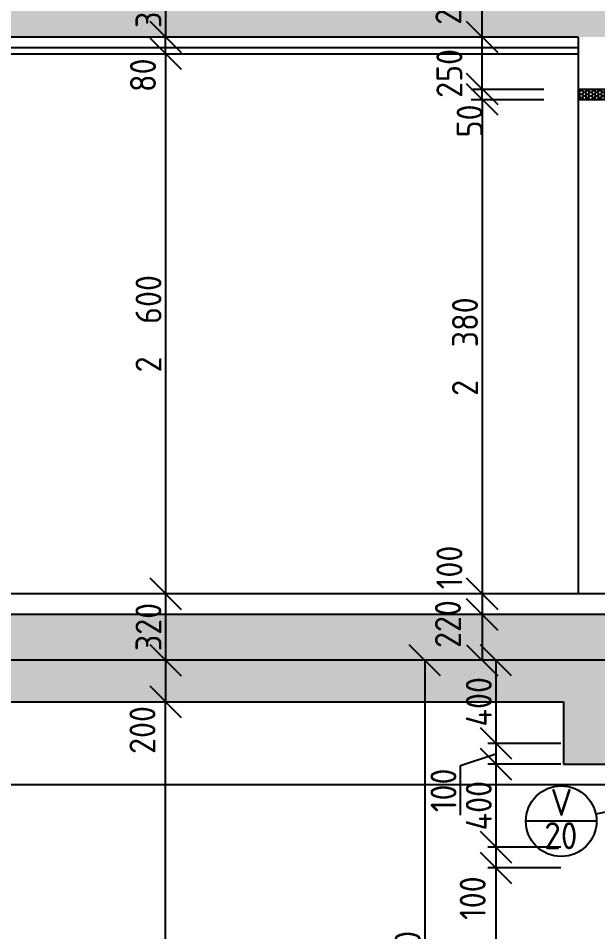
# Model space of a CAD drawing. Extents: x 3792242 to 5145247, y -1546315 to -1031918.
# Drawn here: x 3946345 to 3949133, y -1537271 to -1532873 of the extents above; entities that cross this region are included whole.
import ezdxf

# ---------------------------------------------------------------- set-up
doc = ezdxf.new("R2010")
doc.units = 0
doc.header["$MEASUREMENT"] = 0
doc.layers.get('0').update_dxf_attribs({"linetype": 'CONTINUOUS'})
doc.layers.get('Defpoints').update_dxf_attribs({"color": 61, "linetype": 'CONTINUOUS'})
for name, color, linetype in [('KÓTY', 4, 'CONTINUOUS'), ('MÚRY', 1, 'CONTINUOUS'), ('TENKÁ', 7, 'CONTINUOUS'), ('ŠRAFY', 82, 'CONTINUOUS'), ('šrafy-múry', 8, 'CONTINUOUS')]:
    doc.layers.add(name, color=color, linetype=linetype)
doc.styles.add('STYLE1', font='isocp.shx')
doc.dimstyles.new('STANDARD-50', dxfattribs={"dimtxt": 125, "dimasz": 150, "dimexe": 10, "dimexo": 200, "dimgap": 20, "dimtad": 1, "dimdsep": 46, "dimlunit": 6, "dimtxsty": 'STYLE1', "dimblk1": 'OBLIQUE', "dimblk2": 'OBLIQUE', "dimsah": 1, "dimcen": 2.5, "dimse1": 1, "dimse2": 1, "dimadec": 0, "dimazin": 0, "dimtfac": 1, "dimtmove": 1, "dimatfit": 3, "dimldrblk": 'OBLIQUE', "dimfxl": 1, "dimtolj": 1, "dimtzin": 0, "dimarcsym": 0})

# ---------------------------------------------------------------- blocks, each defined once
blk = doc.blocks.new('_OBLIQUE')
at = {"color": 0, "linetype": 'ByBlock'}
blk.add_line((-0.5, -0.5), (0.5, 0.5), dxfattribs=at)
blk = doc.blocks.new('*D32190')
at = {"layer": 'Defpoints', "color": 0}
for p in [(3948051.5, -1535963.8), (3948051.5, -1536363.8), (3948643.5, -1536363.8)]:
    blk.add_point(p, dxfattribs=at)
at = {"layer": 'KÓTY', "color": 0, "lineweight": -2, "ltscale": 0.25}
blk.add_line((3948643.5, -1535963.8), (3948643.5, -1536363.8), dxfattribs=at)
at = {"layer": 'KÓTY', "color": 0, "linetype": 'ByBlock', "lineweight": -2, "xscale": 150, "yscale": 150, "zscale": 150}
for p, rotation in [((3948643.5, -1535963.8), 90), ((3948643.5, -1536363.8), 270)]:
    blk.add_blockref('_OBLIQUE', p, dxfattribs=dict(at, rotation=rotation))
at = {"layer": 'KÓTY', "color": 0, "insert": (3948561, -1536163.8), "char_height": 125, "attachment_point": 5, "rotation": 90, "style": 'STYLE1'}
blk.add_mtext('\\A1;400', dxfattribs=at)
blk = doc.blocks.new('*D32191')
at = {"layer": 'Defpoints', "color": 0}
for p in [(3948051.5, -1536363.8), (3948051.5, -1536463.8), (3948643.5, -1536463.8)]:
    blk.add_point(p, dxfattribs=at)
at = {"layer": 'KÓTY', "color": 0, "lineweight": -2, "ltscale": 0.25}
for p, q in [((3948643.5, -1536363.8), (3948643.5, -1536463.8)), ((3948473.5, -1536470), (3948643.5, -1536413.8)), ((3948473.5, -1536710.1), (3948473.5, -1536470))]:
    blk.add_line(p, q, dxfattribs=at)
at = {"layer": 'KÓTY', "color": 0, "linetype": 'ByBlock', "lineweight": -2, "xscale": 150, "yscale": 150, "zscale": 150}
for p, rotation in [((3948643.5, -1536363.8), 90), ((3948643.5, -1536463.8), 270)]:
    blk.add_blockref('_OBLIQUE', p, dxfattribs=dict(at, rotation=rotation))
at = {"layer": 'KÓTY', "color": 0, "insert": (3948391, -1536590), "char_height": 125, "attachment_point": 5, "rotation": 90, "style": 'STYLE1'}
blk.add_mtext('\\A1;100', dxfattribs=at)
blk = doc.blocks.new('*D32192')
at = {"layer": 'Defpoints', "color": 0}
for p in [(3948051.5, -1536463.8), (3948051.5, -1536863.8), (3948643.5, -1536863.8)]:
    blk.add_point(p, dxfattribs=at)
at = {"layer": 'KÓTY', "color": 0, "lineweight": -2, "ltscale": 0.25}
blk.add_line((3948643.5, -1536463.8), (3948643.5, -1536863.8), dxfattribs=at)
at = {"layer": 'KÓTY', "color": 0, "linetype": 'ByBlock', "lineweight": -2, "xscale": 150, "yscale": 150, "zscale": 150}
for p, rotation in [((3948643.5, -1536463.8), 90), ((3948643.5, -1536863.8), 270)]:
    blk.add_blockref('_OBLIQUE', p, dxfattribs=dict(at, rotation=rotation))
at = {"layer": 'KÓTY', "color": 0, "insert": (3948561, -1536663.8), "char_height": 125, "attachment_point": 5, "rotation": 90, "style": 'STYLE1'}
blk.add_mtext('\\A1;400', dxfattribs=at)
blk = doc.blocks.new('*D32193')
at = {"layer": 'Defpoints', "color": 0}
for p in [(3948051.5, -1536863.8), (3948051.5, -1536963.8), (3948643.5, -1536963.8)]:
    blk.add_point(p, dxfattribs=at)
at = {"layer": 'KÓTY', "color": 0, "lineweight": -2, "ltscale": 0.25}
blk.add_line((3948643.5, -1536863.8), (3948643.5, -1536963.8), dxfattribs=at)
at = {"layer": 'KÓTY', "color": 0, "linetype": 'ByBlock', "lineweight": -2, "xscale": 150, "yscale": 150, "zscale": 150}
for p, rotation in [((3948643.5, -1536863.8), 90), ((3948643.5, -1536963.8), 270)]:
    blk.add_blockref('_OBLIQUE', p, dxfattribs=dict(at, rotation=rotation))
at = {"layer": 'KÓTY', "color": 0, "insert": (3948531.5, -1537109), "char_height": 125, "attachment_point": 5, "rotation": 90, "style": 'STYLE1'}
blk.add_mtext('\\A1;100', dxfattribs=at)
blk = doc.blocks.new('*D32194')
at = {"layer": 'Defpoints', "color": 0}
for p in [(3948051.5, -1536963.8), (3948051.5, -1539043.8), (3948643.5, -1539043.8)]:
    blk.add_point(p, dxfattribs=at)
at = {"layer": 'KÓTY', "color": 0, "lineweight": -2, "ltscale": 0.25}
blk.add_line((3948643.5, -1536963.8), (3948643.5, -1539043.8), dxfattribs=at)
at = {"layer": 'KÓTY', "color": 0, "linetype": 'ByBlock', "lineweight": -2, "xscale": 150, "yscale": 150, "zscale": 150}
for p, rotation in [((3948643.5, -1536963.8), 90), ((3948643.5, -1539043.8), 270)]:
    blk.add_blockref('_OBLIQUE', p, dxfattribs=dict(at, rotation=rotation))
at = {"layer": 'KÓTY', "color": 0, "insert": (3948561, -1538003.8), "char_height": 125, "attachment_point": 5, "rotation": 90, "style": 'STYLE1'}
blk.add_mtext('\\A1;2ﾠ080', dxfattribs=at)
blk = doc.blocks.new('*D32196')
at = {"layer": 'Defpoints', "color": 0}
for p in [(3947348, -1535963.8), (3947348, -1539043.8), (3948301, -1539043.8)]:
    blk.add_point(p, dxfattribs=at)
at = {"layer": 'KÓTY', "color": 0, "lineweight": -2, "ltscale": 0.25}
blk.add_line((3948301, -1535963.8), (3948301, -1539043.8), dxfattribs=at)
at = {"layer": 'KÓTY', "color": 0, "linetype": 'ByBlock', "lineweight": -2, "xscale": 150, "yscale": 150, "zscale": 150}
for p, rotation in [((3948301, -1535963.8), 90), ((3948301, -1539043.8), 270)]:
    blk.add_blockref('_OBLIQUE', p, dxfattribs=dict(at, rotation=rotation))
at = {"layer": 'KÓTY', "color": 0, "insert": (3948218.5, -1537503.8), "char_height": 125, "attachment_point": 5, "rotation": 90, "style": 'STYLE1'}
blk.add_mtext('\\A1;3ﾠ080', dxfattribs=at)
blk = doc.blocks.new('*D37463')
at = {"layer": 'Defpoints', "color": 0}
for p in [(3947054, -1532643.8), (3947054, -1532963.8), (3947054, -1532963.8)]:
    blk.add_point(p, dxfattribs=at)
at = {"layer": 'KÓTY', "color": 0, "lineweight": -2, "ltscale": 0.25}
blk.add_line((3947054, -1532643.8), (3947054, -1532963.8), dxfattribs=at)
at = {"layer": 'KÓTY', "color": 0, "linetype": 'ByBlock', "lineweight": -2, "xscale": 150, "yscale": 150, "zscale": 150}
for p, rotation in [((3947054, -1532643.8), 90), ((3947054, -1532963.8), 270)]:
    blk.add_blockref('_OBLIQUE', p, dxfattribs=dict(at, rotation=rotation))
at = {"layer": 'KÓTY', "color": 0, "insert": (3946971.5, -1532803.8), "char_height": 125, "attachment_point": 5, "rotation": 90, "style": 'STYLE1'}
blk.add_mtext('\\A1;320', dxfattribs=at)
blk = doc.blocks.new('*D37464')
at = {"layer": 'Defpoints', "color": 0}
for p in [(3946714.5, -1533043.8), (3946714.5, -1535643.8), (3947054, -1535643.8)]:
    blk.add_point(p, dxfattribs=at)
at = {"layer": 'KÓTY', "color": 0, "lineweight": -2, "ltscale": 0.25}
blk.add_line((3947054, -1533043.8), (3947054, -1535643.8), dxfattribs=at)
at = {"layer": 'KÓTY', "color": 0, "linetype": 'ByBlock', "lineweight": -2, "xscale": 150, "yscale": 150, "zscale": 150}
for p, rotation in [((3947054, -1533043.8), 90), ((3947054, -1535643.8), 270)]:
    blk.add_blockref('_OBLIQUE', p, dxfattribs=dict(at, rotation=rotation))
at = {"layer": 'KÓTY', "color": 0, "insert": (3946971.5, -1534343.8), "char_height": 125, "attachment_point": 5, "rotation": 90, "style": 'STYLE1'}
blk.add_mtext('\\A1;2ﾠ600', dxfattribs=at)
blk = doc.blocks.new('*D37465')
at = {"layer": 'Defpoints', "color": 0}
for p in [(3947054, -1532963.8), (3947054, -1532963.8), (3947054, -1533043.8)]:
    blk.add_point(p, dxfattribs=at)
at = {"layer": 'KÓTY', "color": 0, "lineweight": -2, "ltscale": 0.25}
blk.add_line((3947054, -1533043.8), (3947054, -1532963.8), dxfattribs=at)
at = {"layer": 'KÓTY', "color": 0, "linetype": 'ByBlock', "lineweight": -2, "xscale": 150, "yscale": 150, "zscale": 150}
for p, rotation in [((3947054, -1532963.8), 90), ((3947054, -1533043.8), 270)]:
    blk.add_blockref('_OBLIQUE', p, dxfattribs=dict(at, rotation=rotation))
at = {"layer": 'KÓTY', "color": 0, "insert": (3946945, -1533147.5), "char_height": 125, "attachment_point": 5, "rotation": 90, "style": 'STYLE1'}
blk.add_mtext('\\A1;80', dxfattribs=at)
blk = doc.blocks.new('*D37466')
at = {"layer": 'Defpoints', "color": 0}
for p in [(3947054, -1535643.8), (3947054, -1535963.8), (3947054, -1535963.8)]:
    blk.add_point(p, dxfattribs=at)
at = {"layer": 'KÓTY', "color": 0, "lineweight": -2, "ltscale": 0.25}
blk.add_line((3947054, -1535643.8), (3947054, -1535963.8), dxfattribs=at)
at = {"layer": 'KÓTY', "color": 0, "linetype": 'ByBlock', "lineweight": -2, "xscale": 150, "yscale": 150, "zscale": 150}
for p, rotation in [((3947054, -1535643.8), 90), ((3947054, -1535963.8), 270)]:
    blk.add_blockref('_OBLIQUE', p, dxfattribs=dict(at, rotation=rotation))
at = {"layer": 'KÓTY', "color": 0, "insert": (3946971.5, -1535803.8), "char_height": 125, "attachment_point": 5, "rotation": 90, "style": 'STYLE1'}
blk.add_mtext('\\A1;320', dxfattribs=at)
blk = doc.blocks.new('*D37469')
at = {"layer": 'Defpoints', "color": 0}
for p in [(3947054, -1536163.8), (3948969, -1536163.8), (3949169, -1539043.8)]:
    blk.add_point(p, dxfattribs=at)
at = {"layer": 'KÓTY', "color": 0, "lineweight": -2, "ltscale": 0.25}
blk.add_line((3947054, -1539043.8), (3947054, -1536163.8), dxfattribs=at)
at = {"layer": 'KÓTY', "color": 0, "linetype": 'ByBlock', "lineweight": -2, "xscale": 150, "yscale": 150, "zscale": 150}
for p, rotation in [((3947054, -1536163.8), 90), ((3947054, -1539043.8), 270)]:
    blk.add_blockref('_OBLIQUE', p, dxfattribs=dict(at, rotation=rotation))
at = {"layer": 'KÓTY', "color": 0, "insert": (3946971.5, -1537603.8), "char_height": 125, "attachment_point": 5, "rotation": 90, "style": 'STYLE1'}
blk.add_mtext('\\A1;2ﾠ880', dxfattribs=at)
blk = doc.blocks.new('*D37470')
at = {"layer": 'Defpoints', "color": 0}
for p in [(3947054, -1535963.8), (3947054, -1536163.8), (3947054, -1536163.8)]:
    blk.add_point(p, dxfattribs=at)
at = {"layer": 'KÓTY', "color": 0, "lineweight": -2, "ltscale": 0.25}
blk.add_line((3947054, -1535963.8), (3947054, -1536163.8), dxfattribs=at)
at = {"layer": 'KÓTY', "color": 0, "linetype": 'ByBlock', "lineweight": -2, "xscale": 150, "yscale": 150, "zscale": 150}
for p, rotation in [((3947054, -1535963.8), 90), ((3947054, -1536163.8), 270)]:
    blk.add_blockref('_OBLIQUE', p, dxfattribs=dict(at, rotation=rotation))
at = {"layer": 'KÓTY', "color": 0, "insert": (3946942.5, -1536299.5), "char_height": 125, "attachment_point": 5, "rotation": 90, "style": 'STYLE1'}
blk.add_mtext('\\A1;200', dxfattribs=at)
blk = doc.blocks.new('*D49622')
at = {"layer": 'Defpoints', "color": 0}
for p in [(3949039, -1533263.8), (3948577, -1535643.8), (3949039, -1535643.8)]:
    blk.add_point(p, dxfattribs=at)
at = {"layer": 'KÓTY', "color": 0, "lineweight": -2, "ltscale": 0.25}
blk.add_line((3948577, -1533263.8), (3948577, -1535643.8), dxfattribs=at)
at = {"layer": 'KÓTY', "color": 0, "linetype": 'ByBlock', "lineweight": -2, "xscale": 150, "yscale": 150, "zscale": 150}
for p, rotation in [((3948577, -1533263.8), 90), ((3948577, -1535643.8), 270)]:
    blk.add_blockref('_OBLIQUE', p, dxfattribs=dict(at, rotation=rotation))
at = {"layer": 'KÓTY', "color": 0, "insert": (3948494.5, -1534453.8), "char_height": 125, "attachment_point": 5, "rotation": 90, "style": 'STYLE1'}
blk.add_mtext('\\A1;2ﾠ380', dxfattribs=at)
blk = doc.blocks.new('*D49623')
at = {"layer": 'Defpoints', "color": 0}
for p in [(3948577, -1533213.8), (3949039, -1533213.8), (3949039, -1533263.8)]:
    blk.add_point(p, dxfattribs=at)
at = {"layer": 'KÓTY', "color": 0, "lineweight": -2, "ltscale": 0.25}
blk.add_line((3948577, -1533263.8), (3948577, -1533213.8), dxfattribs=at)
at = {"layer": 'KÓTY', "color": 0, "linetype": 'ByBlock', "lineweight": -2, "xscale": 150, "yscale": 150, "zscale": 150}
for p, rotation in [((3948577, -1533213.8), 90), ((3948577, -1533263.8), 270)]:
    blk.add_blockref('_OBLIQUE', p, dxfattribs=dict(at, rotation=rotation))
at = {"layer": 'KÓTY', "color": 0, "insert": (3948517, -1533367.5), "char_height": 125, "attachment_point": 5, "rotation": 90, "style": 'STYLE1'}
blk.add_mtext('\\A1;50', dxfattribs=at)
blk = doc.blocks.new('*D49624')
at = {"layer": 'Defpoints', "color": 0}
for p in [(3948577, -1532963.8), (3949039, -1532963.8), (3949039, -1533213.8)]:
    blk.add_point(p, dxfattribs=at)
at = {"layer": 'KÓTY', "color": 0, "lineweight": -2, "ltscale": 0.25}
blk.add_line((3948577, -1533213.8), (3948577, -1532963.8), dxfattribs=at)
at = {"layer": 'KÓTY', "color": 0, "linetype": 'ByBlock', "lineweight": -2, "xscale": 150, "yscale": 150, "zscale": 150}
for p, rotation in [((3948577, -1532963.8), 90), ((3948577, -1533213.8), 270)]:
    blk.add_blockref('_OBLIQUE', p, dxfattribs=dict(at, rotation=rotation))
at = {"layer": 'KÓTY', "color": 0, "insert": (3948419.5, -1533138.8), "char_height": 125, "attachment_point": 5, "rotation": 90, "style": 'STYLE1'}
blk.add_mtext('\\A1;250', dxfattribs=at)
blk = doc.blocks.new('*D49625')
at = {"layer": 'Defpoints', "color": 0}
for p in [(3948577, -1532743.8), (3949039, -1532743.8), (3949039, -1532963.8)]:
    blk.add_point(p, dxfattribs=at)
at = {"layer": 'KÓTY', "color": 0, "lineweight": -2, "ltscale": 0.25}
blk.add_line((3948577, -1532963.8), (3948577, -1532743.8), dxfattribs=at)
at = {"layer": 'KÓTY', "color": 0, "linetype": 'ByBlock', "lineweight": -2, "xscale": 150, "yscale": 150, "zscale": 150}
for p, rotation in [((3948577, -1532743.8), 90), ((3948577, -1532963.8), 270)]:
    blk.add_blockref('_OBLIQUE', p, dxfattribs=dict(at, rotation=rotation))
at = {"layer": 'KÓTY', "color": 0, "insert": (3948414.5, -1532789.5), "char_height": 125, "attachment_point": 5, "rotation": 90, "style": 'STYLE1'}
blk.add_mtext('\\A1;220', dxfattribs=at)
blk = doc.blocks.new('*D49635')
at = {"layer": 'Defpoints', "color": 0}
for p in [(3949039, -1535643.8), (3948577, -1535743.8), (3949039, -1535743.8)]:
    blk.add_point(p, dxfattribs=at)
at = {"layer": 'KÓTY', "color": 0, "lineweight": -2, "ltscale": 0.25}
blk.add_line((3948577, -1535643.8), (3948577, -1535743.8), dxfattribs=at)
at = {"layer": 'KÓTY', "color": 0, "linetype": 'ByBlock', "lineweight": -2, "xscale": 150, "yscale": 150, "zscale": 150}
for p, rotation in [((3948577, -1535643.8), 90), ((3948577, -1535743.8), 270)]:
    blk.add_blockref('_OBLIQUE', p, dxfattribs=dict(at, rotation=rotation))
at = {"layer": 'KÓTY', "color": 0, "insert": (3948419.5, -1535517), "char_height": 125, "attachment_point": 5, "rotation": 90, "style": 'STYLE1'}
blk.add_mtext('\\A1;100', dxfattribs=at)
blk = doc.blocks.new('*D49636')
at = {"layer": 'Defpoints', "color": 0}
for p in [(3948577, -1535743.8), (3948577, -1535963.8), (3948577, -1535963.8)]:
    blk.add_point(p, dxfattribs=at)
at = {"layer": 'KÓTY', "color": 0, "lineweight": -2, "ltscale": 0.25}
blk.add_line((3948577, -1535743.8), (3948577, -1535963.8), dxfattribs=at)
at = {"layer": 'KÓTY', "color": 0, "linetype": 'ByBlock', "lineweight": -2, "xscale": 150, "yscale": 150, "zscale": 150}
for p, rotation in [((3948577, -1535743.8), 90), ((3948577, -1535963.8), 270)]:
    blk.add_blockref('_OBLIQUE', p, dxfattribs=dict(at, rotation=rotation))
at = {"layer": 'KÓTY', "color": 0, "insert": (3948412.5, -1535789.5), "char_height": 125, "attachment_point": 5, "rotation": 90, "style": 'STYLE1'}
blk.add_mtext('\\A1;220', dxfattribs=at)

msp = doc.modelspace()

# ---------------------------------------------------------------- hatches: boundary and pattern name
at = {"layer": 'ŠRAFY'}
h = msp.add_hatch(dxfattribs=at)
h.set_pattern_fill('HONEY', color=256, scale=80, angle=180)
h.set_pattern_definition([(0, (-507061, -32883.5), (15, 8.660254038), [10, -20]), (120, (-507061, -32883.5), (-15, 8.660254038), [10, -20]), (60, (-507061, -32883.5), (3e-15, 17.320508076), [-20, 10])])
h.paths.add_polyline_path([(3949039, -1533213.77), (3949059, -1533213.77), (3949129, -1533213.77), (3949199, -1533213.77), (3949269, -1533213.77), (3949339, -1533213.77), (3949339, -1533263.77), (3949269, -1533263.77), (3949039, -1533263.77)])
h = msp.add_hatch(dxfattribs=at)
h.set_pattern_fill('HEX', color=256, scale=250)
h.set_pattern_definition([(0, (-554060, -25423), (0, 54.12658774), [31.25, -62.5]), (120, (-554060, -25423), (-46.875, -27.06329387), [31.25, -62.5]), (60, (-554028.75, -25423), (-46.875, 27.06329387), [31.25, -62.5])])
h.paths.add_polyline_path([(3935989, -1535963.77), (3935989, -1536563.77), (3936189, -1536563.77), (3936189, -1536163.77), (3948969, -1536163.77), (3948969, -1536463.77), (3949169, -1536463.77), (3949169, -1535963.77)])
at = {"layer": 'šrafy-múry'}
h = msp.add_hatch(dxfattribs=at)
h.set_pattern_fill('ANSI36', color=253, scale=800, angle=360)
h.set_pattern_definition([(45, (0, 3000), (53.0330086, 194.4543648), [250, -50, 0, -50])])
h.paths.add_polyline_path([(3936119, -1533213.77), (3936119, -1532963.77), (3939284, -1532963.77), (3939399, -1532963.77), (3941114, -1532963.77), (3941164, -1532963.77), (3941279, -1532963.77), (3941349, -1532963.77), (3943534, -1532963.77), (3943789, -1532963.77), (3943904, -1532963.77), (3949039, -1532963.77), (3949339, -1532963.77), (3949419, -1532963.77), (3949579, -1532963.77), (3950929, -1532963.77), (3950929, -1532793.77), (3950909, -1532793.77), (3950859, -1532793.77), (3949419, -1532793.77), (3949349, -1532793.77), (3949339, -1532793.77), (3949339, -1532743.77), (3943904, -1532743.77), (3943789, -1532743.77), (3941279, -1532743.77), (3941164, -1532743.77), (3941114, -1532743.77), (3939399, -1532743.77), (3939284, -1532743.77), (3936119, -1532743.77), (3935779, -1532743.77), (3935779, -1533213.77)])
h = msp.add_hatch(dxfattribs=at)
h.set_pattern_fill('ANSI36', color=253, scale=800, angle=360)
h.paths.add_polyline_path([(3949169, -1535963.77), (3949169, -1536363.77), (3949419, -1536363.77), (3949419, -1535963.77), (3950929, -1535963.77), (3950929, -1535793.77), (3949339, -1535793.77), (3949339, -1535743.77), (3935779, -1535743.77), (3935779, -1535963.77)])

# ---------------------------------------------------------------- linework, layer by layer
at = {"layer": 'KÓTY', "ltscale": 0.25}
for p, q in [((3948523.597, -1533213.77), (3948873.597, -1533213.77)), ((3948523.597, -1533263.77), (3948873.597, -1533263.77)), ((3948954.903, -1536363.77), (3948604.903, -1536363.77)), ((3948954.903, -1536463.77), (3948604.903, -1536463.77)), ((3948954.903, -1536863.77), (3948604.903, -1536863.77)), ((3948954.903, -1536963.77), (3948604.903, -1536963.77))]:
    msp.add_line(p, q, dxfattribs=at)
at = {"layer": 'MÚRY'}
for p, q in [((3949039, -1532963.77), (3943904, -1532963.77)), ((3949039, -1532963.77), (3949039, -1533263.77)), ((3949039, -1533263.77), (3949579, -1533263.77)), ((3949419, -1535643.77), (3943904, -1535643.77)), ((3936189, -1536163.77), (3948969, -1536163.77)), ((3948969, -1536163.77), (3948969, -1536463.77)), ((3948969, -1536463.77), (3949169, -1536463.77))]:
    msp.add_line(p, q, dxfattribs=at)
at = {"layer": 'TENKÁ'}
for p, q in [((3943904, -1533013.77), (3949039, -1533013.77)), ((3943904, -1533043.77), (3949039, -1533043.77)), ((3949039, -1533213.77), (3949339, -1533213.77)), ((3949039, -1533263.77), (3949039, -1535643.77)), ((3949039, -1533263.77), (3949039, -1535643.77)), ((3949339, -1535743.77), (3935739, -1535743.77)), ((3949169, -1535963.77), (3935739, -1535963.77)), ((3949169, -1536563.77), (3944779, -1536563.77)), ((3949319, -1536663.77), (3949123.882, -1536704.006))]:
    msp.add_line(p, q, dxfattribs=at)
at = {"layer": 'TENKÁ', "ltscale": 0.25}
msp.add_line((3949127.385, -1536738.339), (3948787.385, -1536738.339), dxfattribs=at)
msp.add_circle((3948957.385, -1536738.339), 170, dxfattribs=at)

# ---------------------------------------------------------------- texts
at = {"layer": 'TENKÁ', "style": 'STYLE1'}
for s, p in [('V', (3948905.855, -1536712.839)), ('20', (3948875.855, -1536873.476))]:
    msp.add_text(s, height=130, dxfattribs=at).set_placement(p)

# ---------------------------------------------------------------- dimensions: what is measured, and where the dimension line sits
at = {"layer": 'KÓTY', "ltscale": 0.25}
for base, p1, p2, picture, middle in [((3947054, -1532963.77), (3947054, -1532643.77), (3947054, -1532963.77), '*D37463', (3946971.5, -1532803.77)), ((3947054, -1535643.77), (3946714.5, -1533043.77), (3946714.5, -1535643.77), '*D37464', (3946971.457, -1534343.77)), ((3948577, -1535643.77), (3949039, -1533263.77), (3949039, -1535643.77), '*D49622', (3948494.457, -1534453.77)), ((3947054, -1535963.77), (3947054, -1535643.77), (3947054, -1535963.77), '*D37466', (3946971.5, -1535803.77)), ((3948301, -1539043.77), (3947348, -1535963.77), (3947348, -1539043.77), '*D32196', (3948218.457, -1537503.77)), ((3948643.5, -1536363.77), (3948051.5, -1535963.77), (3948051.5, -1536363.77), '*D32190', (3948561, -1536163.77)), ((3947054, -1536163.77), (3949169, -1539043.77), (3948969, -1536163.77), '*D37469', (3946971.457, -1537603.77)), ((3948643.5, -1536863.77), (3948051.5, -1536463.77), (3948051.5, -1536863.77), '*D32192', (3948561, -1536663.77)), ((3948643.5, -1539043.77), (3948051.5, -1536963.77), (3948051.5, -1539043.77), '*D32194', (3948560.957, -1538003.77))]:
    dim = msp.add_linear_dim(base=base, p1=p1, p2=p2, angle=90, dimstyle='STANDARD-50', override={"dimtxsty": 'STYLE1', "dimldrblk": 'OBLIQUE'}, dxfattribs=at)
    dim.commit()
    dim.dimension.update_dxf_attribs({"geometry": picture, "text_midpoint": middle})
for base, p1, p2, picture, middle in [((3948577, -1532743.77), (3949039, -1532963.77), (3949039, -1532743.77), '*D49625', (3948497, -1532789.5)), ((3947054, -1532963.77), (3947054, -1533043.77), (3947054, -1532963.77), '*D37465', (3947027.5, -1533147.5)), ((3948577, -1532963.77), (3949039, -1533213.77), (3949039, -1532963.77), '*D49624', (3948502, -1533138.77)), ((3948577, -1533213.77), (3949039, -1533263.77), (3949039, -1533213.77), '*D49623', (3948599.5, -1533367.5)), ((3948577, -1535743.77), (3949039, -1535643.77), (3949039, -1535743.77), '*D49635', (3948502, -1535517)), ((3948577, -1535963.77), (3948577, -1535743.77), (3948577, -1535963.77), '*D49636', (3948495, -1535789.5)), ((3947054, -1536163.77), (3947054, -1535963.77), (3947054, -1536163.77), '*D37470', (3947025, -1536299.5)), ((3948643.5, -1536463.77), (3948051.5, -1536363.77), (3948051.5, -1536463.77), '*D32191', (3948473.5, -1536490)), ((3948643.5, -1536963.77), (3948051.5, -1536863.77), (3948051.5, -1536963.77), '*D32193', (3948614, -1537109))]:
    dim = msp.add_linear_dim(base=base, p1=p1, p2=p2, angle=90, dimstyle='STANDARD-50', override={"dimtxsty": 'STYLE1', "dimldrblk": 'OBLIQUE'}, dxfattribs=at)
    dim.commit()
    dim.dimension.update_dxf_attribs({"geometry": picture, "text_midpoint": middle, "dimtype": 160})

doc.saveas('drawing.dxf')
